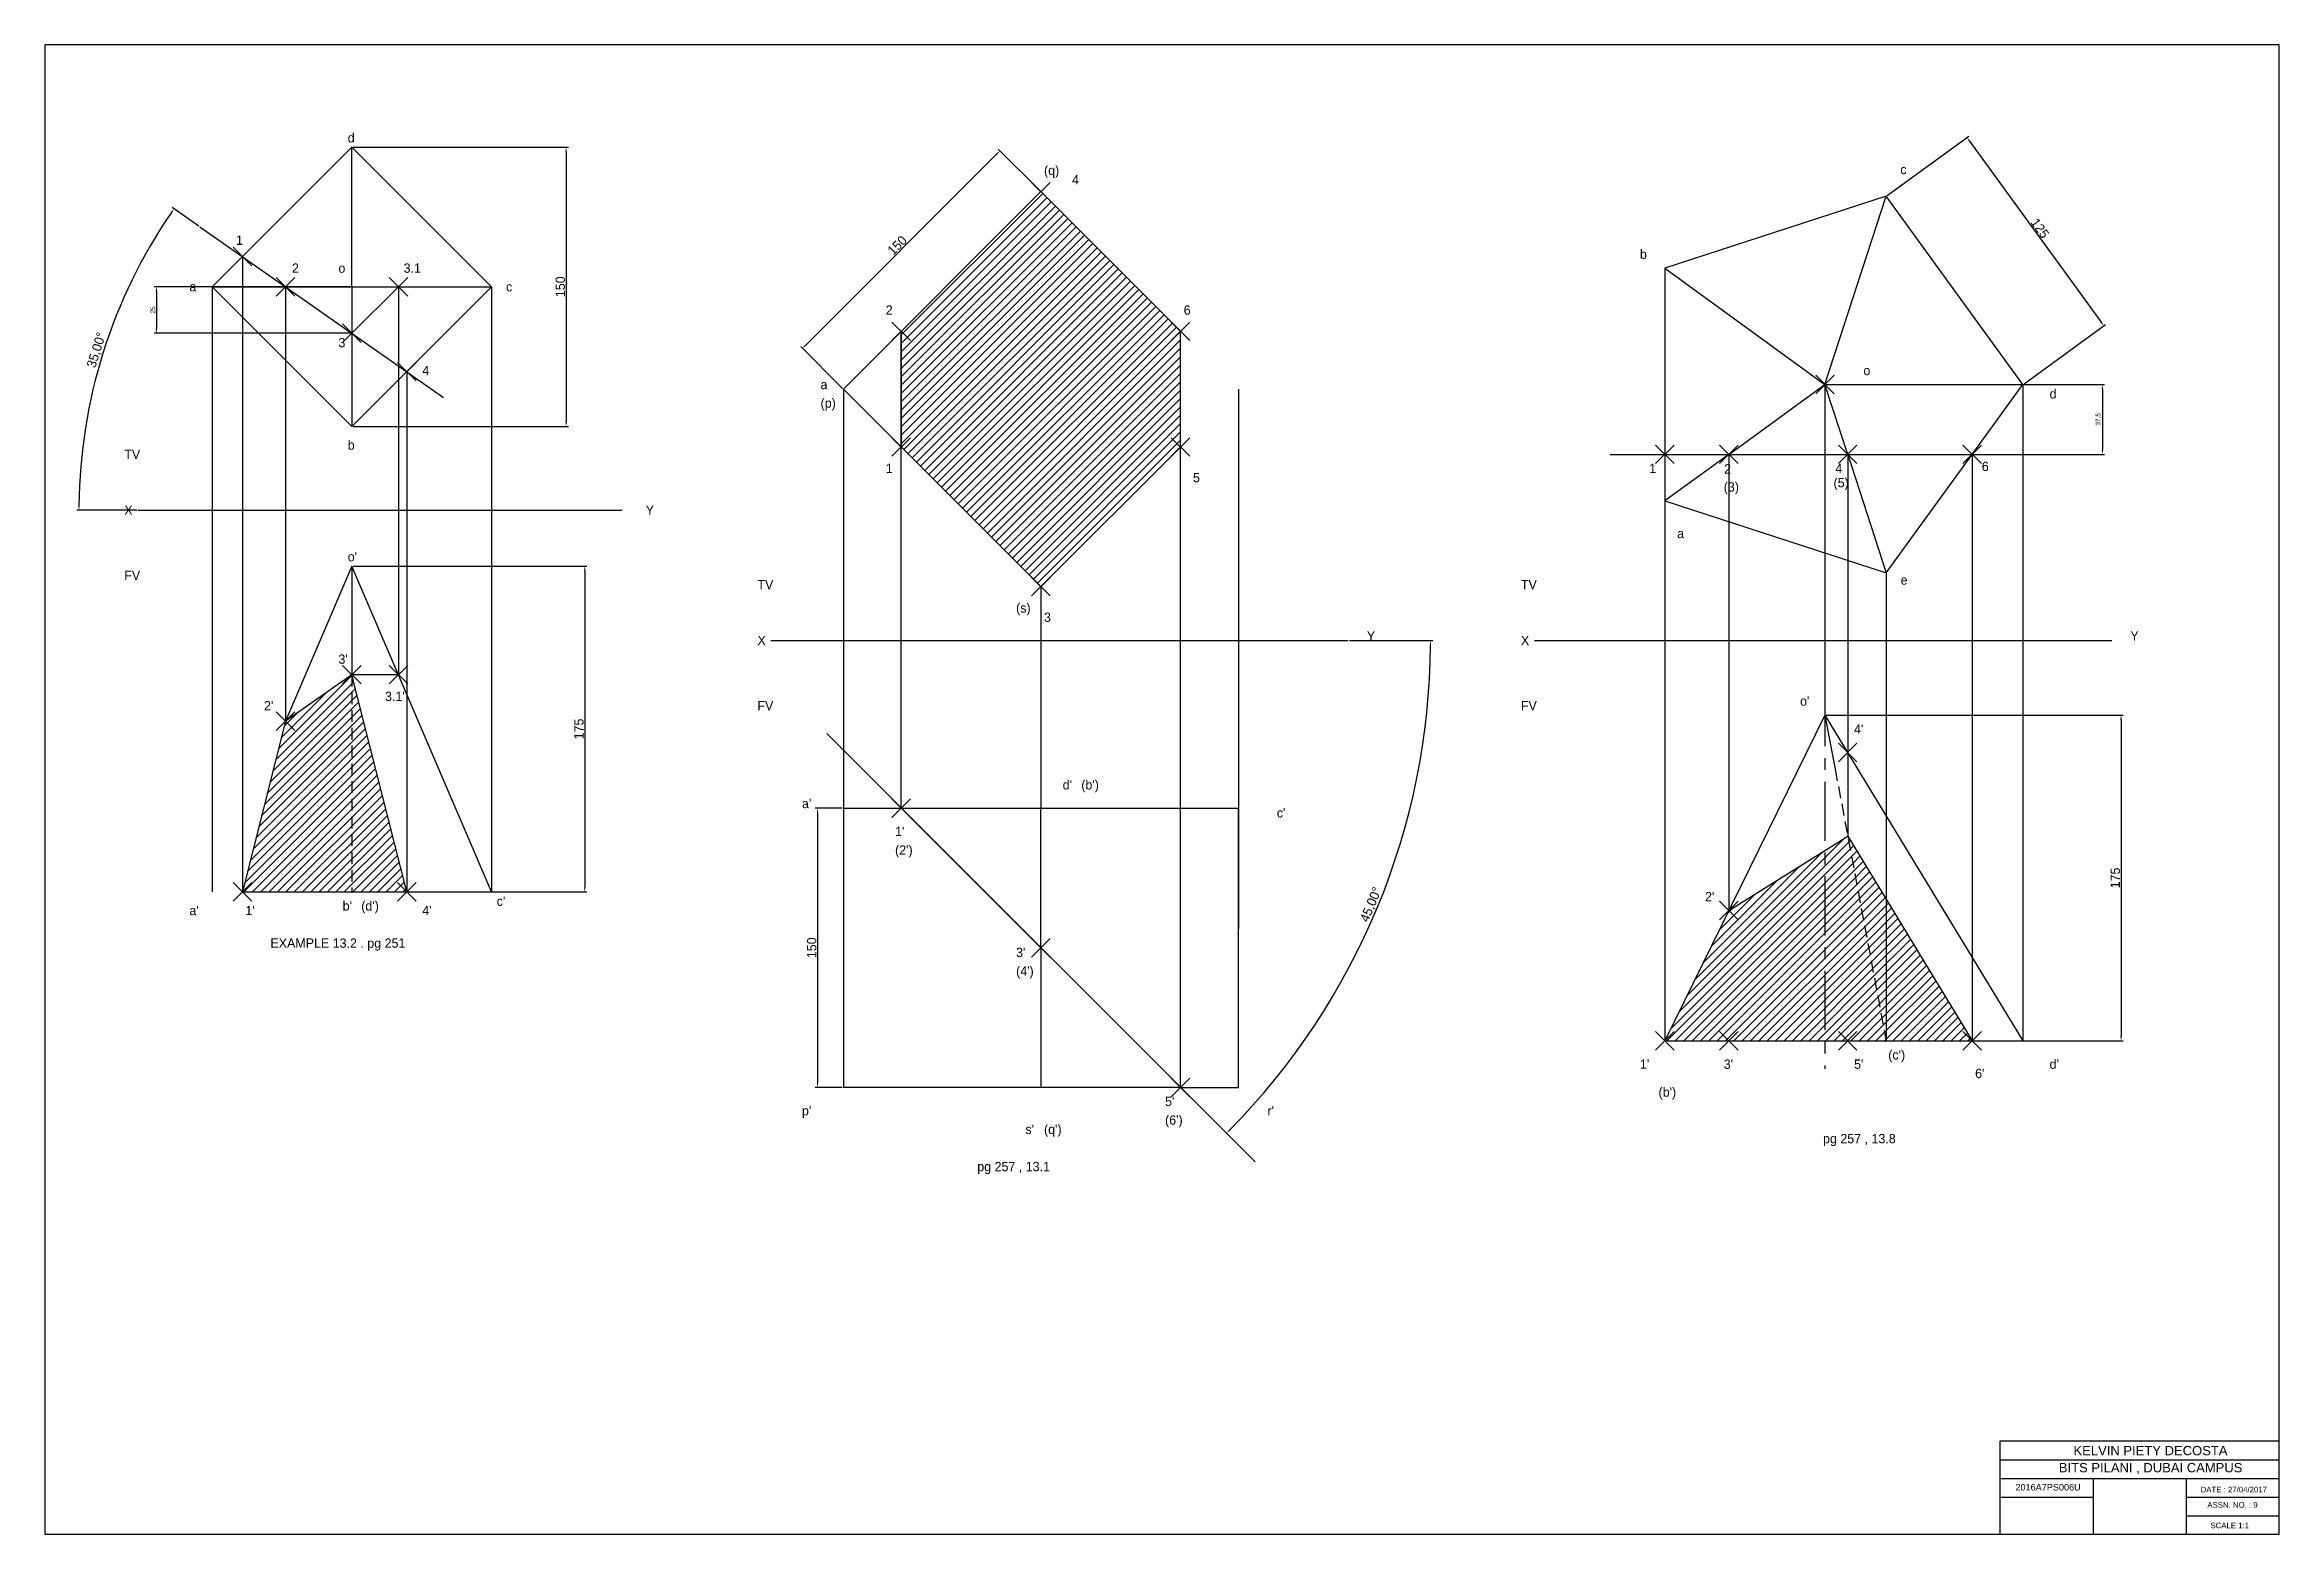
# Model space of a CAD drawing. Header units: millimetres. Extents: x 0 to 1200, y 0 to 800.
import ezdxf

# ---------------------------------------------------------------- set-up
doc = ezdxf.new("R2010")
doc.units = ezdxf.units.MM
doc.header["$PDMODE"] = 3
doc.header["$PDSIZE"] = 5
doc.linetypes.add('CENTER', pattern=[50.8, 31.75, -6.35, 6.35, -6.35])
doc.linetypes.add('HIDDEN', pattern=[9.525, 6.35, -3.175])
doc.dimstyles.new('ISO-25', dxfattribs={"dimtxt": 2.5, "dimasz": 2.5, "dimexe": 1.25, "dimexo": 0.625, "dimtad": 1, "dimtxsty": 'Standard', "dimcen": 2.5, "dimadec": 0, "dimazin": 0, "dimtfac": 1, "dimtmove": 0, "dimatfit": 3, "dimfxl": 1, "dimarcsym": 0})

# ---------------------------------------------------------------- blocks, each defined once
blk = doc.blocks.new('*D9')
at = {"color": 0, "lineweight": -2, "transparency": 16777216}
for p, q in [((82.7, 702.6), (68.4, 712.6)), ((49.4, 550), (17.2, 550))]:
    blk.add_line(p, q, dxfattribs=at)
blk.add_arc((300.7, 550), 282.3, 145.5075, 179.4925, dxfattribs=at)
at = {"color": 0, "transparency": 16777216}
for points in [[(67.7, 710.1), (68.4, 709.6), (69.4, 711.9)], [(18.8, 552.5), (18, 552.5), (18.4, 550)]]:
    blk.add_solid(points, dxfattribs=at)
at = {"layer": 'Defpoints', "color": 0, "transparency": 16777216}
for p in [(83.2, 702.2), (41.5, 661.8), (214.1, 610.6), (50, 550), (310, 550)]:
    blk.add_point(p, dxfattribs=at)
at = {"color": 0, "transparency": 16777216, "insert": (28.1, 635.9), "char_height": 2.5, "attachment_point": 5, "rotation": 72.5}
blk.add_mtext('{\\H2x;35,00°}', dxfattribs=at)
blk = doc.blocks.new('*D10')
at = {"color": 0, "lineweight": -2, "transparency": 16777216}
for p, q in [((165.6, 745), (281.2, 745)), ((280, 742.5), (280, 597.5)), ((165.6, 595), (281.2, 595))]:
    blk.add_line(p, q, dxfattribs=at)
at = {"color": 0, "transparency": 16777216}
for points in [[(279.6, 742.5), (280.4, 742.5), (280, 745)], [(279.6, 597.5), (280.4, 597.5), (280, 595)]]:
    blk.add_solid(points, dxfattribs=at)
at = {"layer": 'Defpoints', "color": 0, "transparency": 16777216}
for p in [(165, 745), (165, 595), (280, 595)]:
    blk.add_point(p, dxfattribs=at)
at = {"color": 0, "transparency": 16777216, "insert": (276.9, 670), "char_height": 2.5, "attachment_point": 5, "rotation": 90}
blk.add_mtext('{\\H2x;150}', dxfattribs=at)
blk = doc.blocks.new('*D11')
at = {"color": 0, "lineweight": -2, "transparency": 16777216}
for p, q in [((165.6, 520), (291.2, 520)), ((290, 517.5), (290, 347.5)), ((165.6, 345), (291.2, 345))]:
    blk.add_line(p, q, dxfattribs=at)
at = {"color": 0, "transparency": 16777216}
for points in [[(289.6, 517.5), (290.4, 517.5), (290, 520)], [(289.6, 347.5), (290.4, 347.5), (290, 345)]]:
    blk.add_solid(points, dxfattribs=at)
at = {"layer": 'Defpoints', "color": 0, "transparency": 16777216}
for p in [(165, 520), (165, 345), (290, 345)]:
    blk.add_point(p, dxfattribs=at)
at = {"color": 0, "transparency": 16777216, "insert": (286.9, 432.5), "char_height": 2.5, "attachment_point": 5, "rotation": 90}
blk.add_mtext('{\\H2x;175}', dxfattribs=at)
blk = doc.blocks.new('*D12')
at = {"color": 0, "lineweight": -2, "transparency": 16777216}
blk.add_line((700.6, 480), (745.5, 480), dxfattribs=at)
blk.add_arc((370, 480), 374.2, 315.3828, 359.6172, dxfattribs=at)
at = {"color": 0, "transparency": 16777216}
for points in [[(743.8, 477.5), (744.6, 477.5), (744.2, 480)], [(636.7, 216.9), (636.1, 217.4), (634.6, 215.4)]]:
    blk.add_solid(points, dxfattribs=at)
at = {"layer": 'Defpoints', "color": 0, "transparency": 16777216}
for p in [(390, 480), (700, 480), (420, 430), (694.1, 292.9), (650, 200)]:
    blk.add_point(p, dxfattribs=at)
at = {"color": 0, "transparency": 16777216, "insert": (712.5, 338.1), "char_height": 2.5, "attachment_point": 5, "rotation": 67.5}
blk.add_mtext('{\\H2x;45,00°}', dxfattribs=at)
blk = doc.blocks.new('*D13')
at = {"color": 0, "lineweight": -2, "transparency": 16777216}
for p, q in [((428.3, 390), (413.8, 390)), ((415, 387.5), (415, 242.5)), ((428.3, 240), (413.8, 240))]:
    blk.add_line(p, q, dxfattribs=at)
at = {"color": 0, "transparency": 16777216}
for points in [[(414.6, 387.5), (415.4, 387.5), (415, 390)], [(414.6, 242.5), (415.4, 242.5), (415, 240)]]:
    blk.add_solid(points, dxfattribs=at)
at = {"layer": 'Defpoints', "color": 0, "transparency": 16777216}
for p in [(428.9, 390), (415, 240), (428.9, 240)]:
    blk.add_point(p, dxfattribs=at)
at = {"color": 0, "transparency": 16777216, "insert": (411.9, 315), "char_height": 2.5, "attachment_point": 5, "rotation": 90}
blk.add_mtext('{\\H2x;150}', dxfattribs=at)
blk = doc.blocks.new('*D14')
at = {"color": 0, "lineweight": -2, "transparency": 16777216}
for p, q in [((408.7, 638.7), (511.3, 741.3)), ((534.6, 721.5), (512.1, 743.9)), ((428.5, 615.4), (406.1, 637.9))]:
    blk.add_line(p, q, dxfattribs=at)
at = {"color": 0, "transparency": 16777216}
for points in [[(511, 741.6), (511.6, 741), (513, 743)], [(408.4, 639), (409, 638.4), (407, 637)]]:
    blk.add_solid(points, dxfattribs=at)
at = {"layer": 'Defpoints', "color": 0, "transparency": 16777216}
for p in [(513, 743), (535, 721.1), (428.9, 615)]:
    blk.add_point(p, dxfattribs=at)
at = {"color": 0, "transparency": 16777216, "insert": (457.8, 692.2), "char_height": 2.5, "attachment_point": 5, "rotation": 45}
blk.add_mtext('{\\H2x;150}', dxfattribs=at)
blk = doc.blocks.new('*D15')
at = {"color": 0, "lineweight": -2, "transparency": 16777216}
for p, q in [((164.4, 670), (58.8, 670)), ((60, 667.5), (60, 647.5)), ((164.4, 645), (58.8, 645))]:
    blk.add_line(p, q, dxfattribs=at)
at = {"color": 0, "transparency": 16777216}
for points in [[(59.6, 667.5), (60.4, 667.5), (60, 670)], [(59.6, 647.5), (60.4, 647.5), (60, 645)]]:
    blk.add_solid(points, dxfattribs=at)
at = {"layer": 'Defpoints', "color": 0, "transparency": 16777216}
for p in [(165, 670), (60, 645), (165, 645)]:
    blk.add_point(p, dxfattribs=at)
at = {"color": 0, "transparency": 16777216, "insert": (58.1, 657.5), "char_height": 2.5, "attachment_point": 5, "rotation": 90}
blk.add_mtext('25', dxfattribs=at)
blk = doc.blocks.new('*D17')
at = {"color": 0, "lineweight": -2, "transparency": 16777216}
for p, q in [((989.4, 719), (1033.3, 750.9)), ((1033.7, 748.1), (1104.3, 651)), ((1062.9, 617.9), (1106.7, 649.7))]:
    blk.add_line(p, q, dxfattribs=at)
at = {"color": 0, "transparency": 16777216}
for points in [[(1034.1, 748.4), (1033.4, 747.9), (1032.2, 750.1)], [(1104.6, 651.3), (1103.9, 650.8), (1105.7, 649)]]:
    blk.add_solid(points, dxfattribs=at)
at = {"layer": 'Defpoints', "color": 0, "transparency": 16777216}
for p in [(988.9, 718.6), (1105.7, 649), (1062.4, 617.5)]:
    blk.add_point(p, dxfattribs=at)
at = {"color": 0, "transparency": 16777216, "insert": (1071.5, 701.4), "char_height": 2.5, "attachment_point": 5, "rotation": 306}
blk.add_mtext('{\\H2x;125}', dxfattribs=at)
blk = doc.blocks.new('*D18')
at = {"color": 0, "lineweight": -2, "transparency": 16777216}
for p, q in [((956.6, 440), (1116.2, 440)), ((1115, 437.5), (1115, 267.5)), ((956.6, 265), (1116.2, 265))]:
    blk.add_line(p, q, dxfattribs=at)
at = {"color": 0, "transparency": 16777216}
for points in [[(1114.6, 437.5), (1115.4, 437.5), (1115, 440)], [(1114.6, 267.5), (1115.4, 267.5), (1115, 265)]]:
    blk.add_solid(points, dxfattribs=at)
at = {"layer": 'Defpoints', "color": 0, "transparency": 16777216}
for p in [(956, 440), (956, 265), (1115, 265)]:
    blk.add_point(p, dxfattribs=at)
at = {"color": 0, "transparency": 16777216, "insert": (1111.9, 352.5), "char_height": 2.5, "attachment_point": 5, "rotation": 90}
blk.add_mtext('{\\H2x;175}', dxfattribs=at)
blk = doc.blocks.new('*D19')
at = {"color": 0, "lineweight": -2, "transparency": 16777216}
for p, q in [((956.6, 617.5), (1106.2, 617.5)), ((1105, 615), (1105, 582.5)), ((956.6, 580), (1106.2, 580))]:
    blk.add_line(p, q, dxfattribs=at)
at = {"color": 0, "transparency": 16777216}
for points in [[(1104.6, 615), (1105.4, 615), (1105, 617.5)], [(1104.6, 582.5), (1105.4, 582.5), (1105, 580)]]:
    blk.add_solid(points, dxfattribs=at)
at = {"layer": 'Defpoints', "color": 0, "transparency": 16777216}
for p in [(956, 617.5), (956, 580), (1105, 580)]:
    blk.add_point(p, dxfattribs=at)
at = {"color": 0, "transparency": 16777216, "insert": (1102.9, 598.8), "char_height": 2.5, "attachment_point": 5, "rotation": 90}
blk.add_mtext('37,5', dxfattribs=at)

msp = doc.modelspace()

# ---------------------------------------------------------------- hatches: boundary and pattern name
h = msp.add_hatch()
h.set_pattern_fill('ANSI31', color=256)
h.paths.add_polyline_path([(610, 646.066), (535, 721.066), (460, 646.066), (460, 583.934), (535, 508.934), (610, 583.934)])
h = msp.add_hatch()
h.set_pattern_fill('ANSI31', color=256)
h.paths.add_polyline_path([(165, 461.667), (129.296, 436.691), (106.184, 345), (194.408, 345)])
h = msp.add_hatch()
h.set_pattern_fill('ANSI31', color=256)
h.paths.add_polyline_path([(956.024, 367.361), (904.41, 335), (870, 265), (956.024, 265)])
h.paths.add_polyline_path([(968.237, 374.952), (968.208, 375), (956.024, 367.361), (956.024, 265), (988.882, 265)])
h.paths.add_polyline_path([(988.882, 341.008), (988.882, 265), (1035.11, 265)])
h.paths.add_polyline_path([(988.882, 341.008), (968.289, 374.868), (968.289, 374.679), (988.882, 265)], flags=17)

# ---------------------------------------------------------------- linework, layer by layer
at = {"lineweight": 30}
for p, q in [((90, 670), (165, 745)), ((165, 670), (165, 745)), ((165, 745), (240, 670)), ((428.934, 615), (535, 721.066)), ((535, 721.066), (610, 646.066)), ((956.024, 617.5), (988.882, 718.627)), ((870, 680), (956.024, 617.5)), ((90, 670), (240, 670)), ((90, 670), (165, 595)), ((165, 670), (165, 595)), ((165, 595), (240, 670)), ((460, 646.066), (460, 583.934)), ((610, 583.934), (610, 646.066)), ((428.934, 615), (535, 508.934)), ((904.41, 580), (956.024, 617.5)), ((956.024, 617.5), (1062.355, 617.5)), ((968.208, 580), (956.024, 617.5)), ((610, 583.934), (535, 508.934)), ((870, 580), (1035.11, 580)), ((165, 520), (129.296, 436.691)), ((165, 520), (165, 461.667)), ((240, 345), (165, 520)), ((165, 461.667), (129.296, 436.691)), ((194.408, 345), (165, 461.667)), ((129.296, 436.691), (106.184, 345)), ((956.024, 440), (870, 265)), ((956.024, 440), (1062.355, 265)), ((956.024, 440), (961.473, 410.979)), ((428.934, 390), (460, 390)), ((428.934, 390), (428.934, 240)), ((460, 390), (535, 315)), ((904.41, 335), (968.208, 375)), ((968.208, 375), (1035.11, 265)), ((106.184, 345), (240, 345)), ((106.184, 345), (194.408, 345)), ((535, 315), (535, 240)), ((870, 265), (1062.355, 265)), ((610, 240), (428.934, 240)), ((1050, 30), (1200, 30))]:
    msp.add_line(p, q, dxfattribs=at)
at = {"color": 1}
for p, q in [((83.25, 702.242), (214.149, 610.585)), ((840.708, 580), (1095.708, 580)), ((420, 430), (650, 200))]:
    msp.add_line(p, q, dxfattribs=at)
at = {"color": 4}
for p, q in [((106.184, 686.184), (106.184, 345)), ((90, 670), (90, 345)), ((129.296, 670), (129.296, 436.691)), ((165, 645), (190, 670)), ((190, 670), (190, 461.667)), ((240, 670), (240, 345)), ((460, 390), (460, 646.066)), ((610, 240), (610, 646.066)), ((194.408, 624.408), (194.408, 345)), ((428.934, 615), (428.934, 330)), ((641.066, 615), (641.066, 325)), ((956.024, 617.5), (956.024, 440)), ((1062.355, 617.5), (1062.355, 265)), ((904.41, 580), (904.41, 335)), ((968.208, 580), (968.289, 374.679)), ((1035.11, 580), (1035.11, 265)), ((870, 555), (870, 265)), ((988.882, 516.373), (988.882, 265)), ((535, 508.934), (535, 390)), ((190, 461.667), (165, 461.667))]:
    msp.add_line(p, q, dxfattribs=at)
for p, q in [((870, 580), (870, 555)), ((904.41, 580), (870, 555)), ((968.208, 580), (988.882, 516.373)), ((988.882, 516.373), (1035.11, 580)), ((870, 555), (988.882, 516.373)), ((50, 550), (310, 550)), ((390, 480), (700, 480)), ((800, 480), (1110, 480)), ((460, 390), (641.066, 390)), ((535, 315), (535, 390)), ((641.066, 240), (641.066, 390)), ((610, 240), (641.066, 240)), ((1050, 40), (1200, 40)), ((1100, 30), (1100, 0)), ((1150, 30), (1150, 0)), ((1050, 20), (1100, 20)), ((1150, 20), (1200, 20)), ((1150, 10), (1200, 10))]:
    msp.add_line(p, q)
at = {"linetype": 'HIDDEN', "lineweight": 30}
msp.add_line((165, 461.667), (165, 345), dxfattribs=at)
at = {"linetype": 'CENTER'}
msp.add_line((956.024, 455), (956.024, 250), dxfattribs=at)
at = {"linetype": 'HIDDEN'}
msp.add_line((961.473, 410.979), (988.882, 265), dxfattribs=at)
for points in [[(0, 800), (0, 0), (1200, 0), (1200, 800), (0, 800)], [(1200, 50), (1050, 50), (1050, 0), (1200, 0), (1200, 50)]]:
    msp.add_lwpolyline(points)
at = {"lineweight": 30}
msp.add_lwpolyline([(1035.11, 580), (1062.355, 617.5), (988.882, 718.627), (870, 680), (870, 580)], dxfattribs=at)
for p in [(535, 721.066), (106.184, 686.184), (129.296, 670), (190, 670), (165, 645), (460, 646.066), (610, 646.066), (194.408, 624.408), (956.024, 617.5), (460, 583.934), (610, 583.934), (870, 580), (904.41, 580), (968.208, 580), (1035.11, 580), (535, 508.934), (165, 461.667), (190, 461.667), (129.296, 436.691), (968.208, 419.947), (460, 390), (106.184, 345), (194.408, 345), (904.41, 335), (535, 315), (870, 265), (904.41, 265), (968.208, 265), (1035.11, 265), (610, 240)]:
    msp.add_point(p)

# ---------------------------------------------------------------- texts
at = {"attachment_point": 1}
for s, width, heights, insert, char_height in [('d', 3.35406, [0], (162.746, 752.512), 5), ('(q)', 3.35406, [0], (536.646, 735), 5), ('c', 3.35406, [0], (996.502, 735.442), 5), ('4', 3.35406, [0], (551.646, 730), 5), ('1', 3.35406, [0], (102.746, 697.512), 5), ('b', 3.35406, [0], (856.646, 690), 5), ('2', 3.35406, [0], (132.746, 682.512), 5), ('o', 3.35406, [0], (157.746, 682.512), 5), ('3.1', 3.35406, [0], (192.746, 682.512), 5), ('a', 3.35406, [0], (77.746, 672.512), 5), ('c', 3.35406, [0], (247.746, 672.512), 5), ('2', 3.35406, [0], (451.646, 660), 5), ('6', 3.35406, [0], (611.646, 660), 5), ('3', 3.35406, [0], (157.746, 642.512), 5), ('4', 3.35406, [0], (202.746, 627.512), 5), ('o', 3.35406, [0], (976.646, 627.5), 5), ('a', 3.35406, [0], (416.646, 620), 5), ('d', 3.35406, [0], (1076.646, 615), 5), ('(p)', 3.35406, [0], (416.646, 610), 5), ('TV', 3.35406, [0], (42.746, 582.512), 5), ('b', 3.35406, [0], (162.746, 587.512), 5), ('6', 3.35406, [0], (1040.235, 576.025), 5), ('1', 3.35406, [0], (451.646, 575), 5), ('5', 3.35406, [0], (616.646, 570), 5), ('1', 3.35406, [0], (861.646, 575), 5), ('(3)', 3.35406, [0], (901.646, 565), 5), ('2', 3.35406, [0], (901.869, 574.693), 5), ('(5)', 3.35406, [0], (960.611, 567.282), 5), ('4', 3.35406, [0], (961.646, 575), 5), ('X', 3.35406, [0], (42.746, 552.512), 5), ('Y', 3.35406, [0], (322.746, 552.512), 5), ('a', 3.35406, [0], (876.646, 540), 5), ('FV', 3.35406, [0], (42.746, 517.512), 5), ("o'", 3.35406, [0], (162.746, 527.512), 5), ('TV', 3.35406, [0], (382.746, 512.512), 5), ('TV', 3.35406, [0], (792.746, 512.512), 5), ('e', 3.35406, [0], (996.646, 515), 5), ('(s)', 3.35406, [0], (521.646, 500), 5), ('3', 3.35406, [0], (536.646, 495), 5), ('X', 3.35406, [0], (382.746, 482.512), 5), ('Y', 3.35406, [0], (710, 485), 5), ('X', 3.35406, [0], (792.746, 482.512), 5), ('Y', 3.35406, [0], (1120, 485), 5), ("3'", 3.35406, [0], (157.746, 472.512), 5), ("2'", 3.35406, [0], (117.746, 447.512), 5), ("3.1'", 3.35406, [0], (182.746, 452.512), 5), ('FV', 3.35406, [0], (382.746, 447.512), 5), ('FV', 3.35406, [0], (792.746, 447.512), 5), ("o'", 3.35406, [0], (942.67, 450), 5), ("4'", 3.35406, [0], (971.646, 435), 5), ("d'", 3.35406, [0], (546.646, 405), 5), ("(b')", 3.35406, [0], (556.646, 405), 5), ("a'", 3.35406, [0], (406.646, 395), 5), ("c'", 3.35406, [0], (661.646, 390), 5), ("1'", 3.35406, [0], (456.646, 380), 5), ("(2')", 3.35406, [0], (456.646, 370), 5), ("a'", 3.35406, [0], (77.746, 337.512), 5), ("1'", 3.35406, [0], (107.746, 337.512), 5), ("4'", 3.35406, [0], (202.746, 337.512), 5), ("c'", 3.35406, [0], (242.746, 342.512), 5), ("2'", 3.35406, [0], (891.646, 345), 5), ("3'", 3.35406, [0], (521.646, 315), 5), ("(4')", 3.35406, [0], (521.646, 305), 5), ("1'", 3.35406, [0], (856.646, 255), 5), ("3'", 3.35406, [0], (901.646, 255), 5), ("5'", 3.35406, [0], (971.646, 255), 5), ("(c')", 3.35406, [0], (990, 260), 5), ("d'", 3.35406, [0], (1076.646, 255), 5), ("(b')", 3.35406, [0], (866.646, 240), 5), ("6'", 3.35406, [0], (1036.646, 250), 5), ("p'", 3.35406, [0], (406.646, 230), 5), ("5'", 3.35406, [0], (601.646, 235), 5), ("r'", 3.35406, [0], (656.646, 230), 5), ("s'", 3.35406, [0], (526.646, 220), 5), ("(q')", 3.35406, [0], (536.646, 220), 5), ("(6')", 3.35406, [0], (601.646, 225), 5), ('\\pi14.288;{\\fArial|b0|i0|c0|p34;BITS PILANI , DUBAI CAMPUS}', 126.28702, [0], (1067.325, 38.297), 5), ('\\pi8.4721;{\\fArial|b0|i0|c0|p34;KELVIN PIETY DECOSTA}', 99.12013, [10], (1081.016, 47.464), 5), ('\\pi9.4434;{\\fArial|b0|i0|c0|p34;2016A7PS006U}', 53.41883, [0], (1048.829, 27.029), 3.5), ('\\pi9.2702;{\\fArial|b0|i0|c0|p34;DATE : 27/04/2017}', 53.67273, [0], (1148.477, 25.507), 3), ('\\pi9.9927;{\\fArial|b0|i0|c0|p34;ASSN. NO. : 9}', 46.81753, [0], (1151.368, 17.282), 3), ('\\pi1.3336;{\\fArial|b0|i0|c0|p34;SCALE 1:1}', 22.4435, [2.849], (1161.679, 6.268), 3)]:
    msp.add_mtext_dynamic_manual_height_columns(s, width=width, gutter_width=12.5, heights=heights, dxfattribs=dict(at, insert=insert, char_height=char_height))
at = {"linetype": 'HIDDEN', "char_height": 5, "attachment_point": 1}
for s, width, insert in [("b'", 5, (160, 340)), ("(d')", 5, (170, 340)), ('\\pi6.2197;EXAMPLE 13.2 . pg 251', 105.77265, (115, 320)), ('\\pi24.97;pg 257 , 13.8', 105.77265, (930, 215)), ('\\pi25.803;pg 257 , 13.1', 105.77265, (475, 200))]:
    msp.add_mtext_dynamic_manual_height_columns(s, width=width, gutter_width=12.5, heights=[0], dxfattribs=dict(at, insert=insert))

# ---------------------------------------------------------------- dimensions: what is measured, and where the dimension line sits
for p1, p2, distance, picture, middle in [((165, 745), (165, 595), 115, '*D10', (276.875, 670)), ((988.882, 718.627), (1062.355, 617.5), 53.603, '*D17', (1071.513, 701.408)), ((428.934, 615), (535, 721.066), 31.066, '*D14', (457.79, 692.21)), ((165, 520), (165, 345), 125, '*D11', (286.875, 432.5)), ((956.024, 440), (956.024, 265), 158.976, '*D18', (1111.875, 352.5))]:
    dim = msp.add_aligned_dim(p1=p1, p2=p2, distance=distance, text='{\\H2x;<>}', dimstyle='ISO-25', override={"dimadec": 2, "dimfrac": 2})
    dim.commit()
    dim.dimension.update_dxf_attribs({"geometry": picture, "text_midpoint": middle})
for base, line1, line2, picture, middle in [((41.487, 661.803), ((50, 550), (310, 550)), ((83.25, 702.242), (214.149, 610.585)), '*D9', (28.088, 635.946)), ((694.095, 292.884), ((420, 430), (650, 200)), ((390, 480), (700, 480)), '*D12', (712.474, 338.143))]:
    dim = msp.add_angular_dim_2l(base=base, line1=line1, line2=line2, text='{\\H2x;<>}', dimstyle='ISO-25', override={"dimadec": 2, "dimfrac": 2})
    dim.commit()
    dim.dimension.update_dxf_attribs({"geometry": picture, "text_midpoint": middle})
for p1, p2, distance, picture, middle in [((165, 670), (165, 645), -105, '*D15', (58.125, 657.5)), ((956.024, 617.5), (956.024, 580), 148.976, '*D19', (1102.917, 598.75))]:
    dim = msp.add_aligned_dim(p1=p1, p2=p2, distance=distance, dimstyle='ISO-25', override={"dimadec": 2, "dimfrac": 2})
    dim.commit()
    dim.dimension.update_dxf_attribs({"geometry": picture, "text_midpoint": middle})
dim = msp.add_linear_dim(base=(415, 240), p1=(428.934, 390), p2=(428.934, 240), angle=90, text='{\\H2x;<>}', dimstyle='ISO-25', override={"dimadec": 2, "dimfrac": 2})
dim.commit()
dim.dimension.update_dxf_attribs({"geometry": '*D13', "text_midpoint": (411.875, 315)})

doc.saveas('drawing.dxf')
